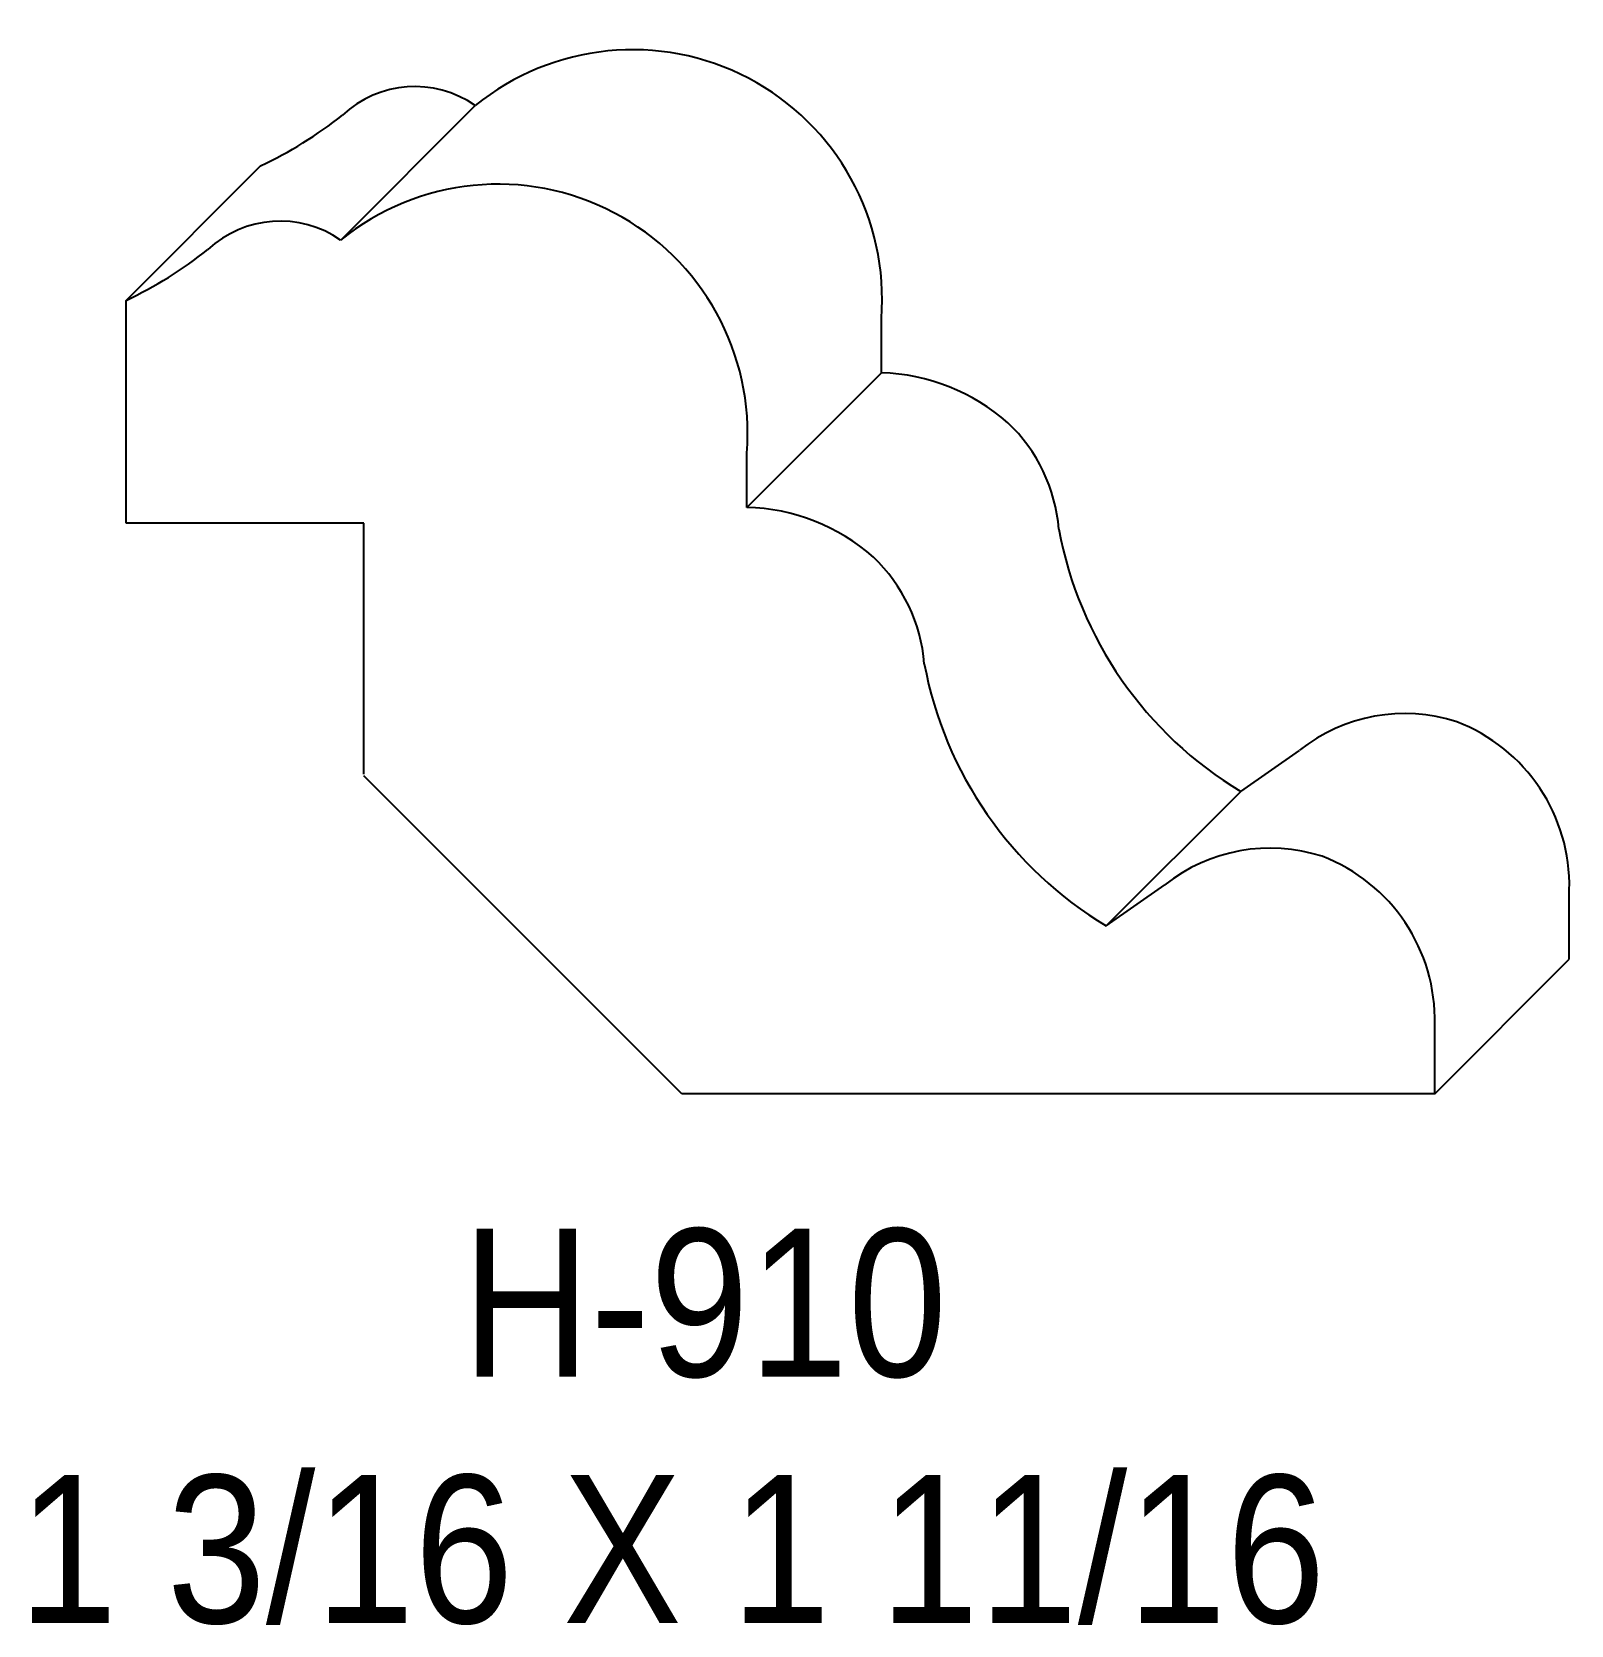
# Model space of a CAD drawing. Extents: x 85.31 to 87.33, y 157.93 to 160.03.
import ezdxf

# ---------------------------------------------------------------- set-up
doc = ezdxf.new("R2010")
doc.units = 0
doc.header["$LTSCALE"] = 5
doc.layers.add('PROFILE', color=7, linetype='CONTINUOUS')
doc.styles.add('TXT', font='TXT', dxfattribs={"height": 3.5})

msp = doc.modelspace()

# ---------------------------------------------------------------- linework, layer by layer
at = {"layer": 'PROFILE', "color": 1, "linetype": 'CONTINUOUS'}
for p, q in [((85.714, 159.7517), (85.8907, 159.9285)), ((85.4321, 159.6725), (85.6088, 159.8492)), ((85.4321, 159.3798), (85.4321, 159.6725)), ((86.4244, 159.5773), (86.4244, 159.6486)), ((86.2476, 159.4006), (86.4244, 159.5773)), ((86.2476, 159.4006), (86.2476, 159.4719)), ((85.7445, 159.3798), (85.4321, 159.3798)), ((85.7445, 159.0499), (85.7445, 159.3798)), ((86.8965, 159.0273), (86.9736, 159.0813)), ((86.162, 158.63), (85.7445, 159.0476)), ((86.7198, 158.8506), (86.8965, 159.0273)), ((86.7198, 158.8506), (86.7969, 158.9045)), ((87.328, 158.8067), (87.328, 158.8978)), ((87.1513, 158.63), (87.328, 158.8067)), ((87.1513, 158.63), (87.1513, 158.7211)), ((87.1513, 158.63), (86.162, 158.63))]:
    msp.add_line(p, q, dxfattribs=at)
for centre, major_axis, start_param, end_param in [((86.0975, 159.6741), (0, 0.3278), -1.648795, 0.682782), ((85.8113, 159.8141), (0.1393, 0), 0.963789, 2.320818), ((85.372, 160.3506), (0.5545, 0), -1.129554, -0.900797), ((85.9208, 159.4974), (0, 0.3278), -1.648795, 0.682782), ((85.6345, 159.6373), (0, 0.1393), -0.607007, 0.750022), ((85.1952, 160.1739), (0, 0.5545), -2.700351, -2.471593), ((86.4171, 159.3157), (0, 0.2617), -0.724129, -0.027677), ((86.4418, 159.3547), (0, 0.2163), -1.491085, -0.757834), ((86.2404, 159.139), (0, 0.2617), -0.724129, -0.027677), ((87.1598, 159.4652), (0.511, 0), -2.957908, -2.112125), ((86.2651, 159.1779), (0, 0.2163), -1.491085, -0.757834), ((86.9831, 159.2885), (0, 0.511), -4.528705, -3.682921), ((87.1118, 158.9076), (0.222, 0), 1.258082, 2.242818), ((87.0976, 158.9036), (0, 0.2305), -1.595909, -0.365936), ((86.935, 158.7308), (0, 0.222), -0.312714, 0.672021), ((86.9209, 158.7268), (0.2305, 0), -0.025112, 1.204861)]:
    msp.add_ellipse(centre, major_axis=major_axis, ratio=1, start_param=start_param, end_param=end_param, dxfattribs=at)

# ---------------------------------------------------------------- texts
at = {"layer": 'PROFILE', "color": 1, "linetype": 'CONTINUOUS', "style": 'TXT', "width": 0.9}
for s, height, p in [('   H-910', 0.19439, (85.6783, 158.2584)), ('1 3/16 X 1 11/16', 0.194395, (85.2905, 157.9346))]:
    msp.add_text(s, height=height, dxfattribs=at).set_placement(p)

doc.saveas('drawing.dxf')
